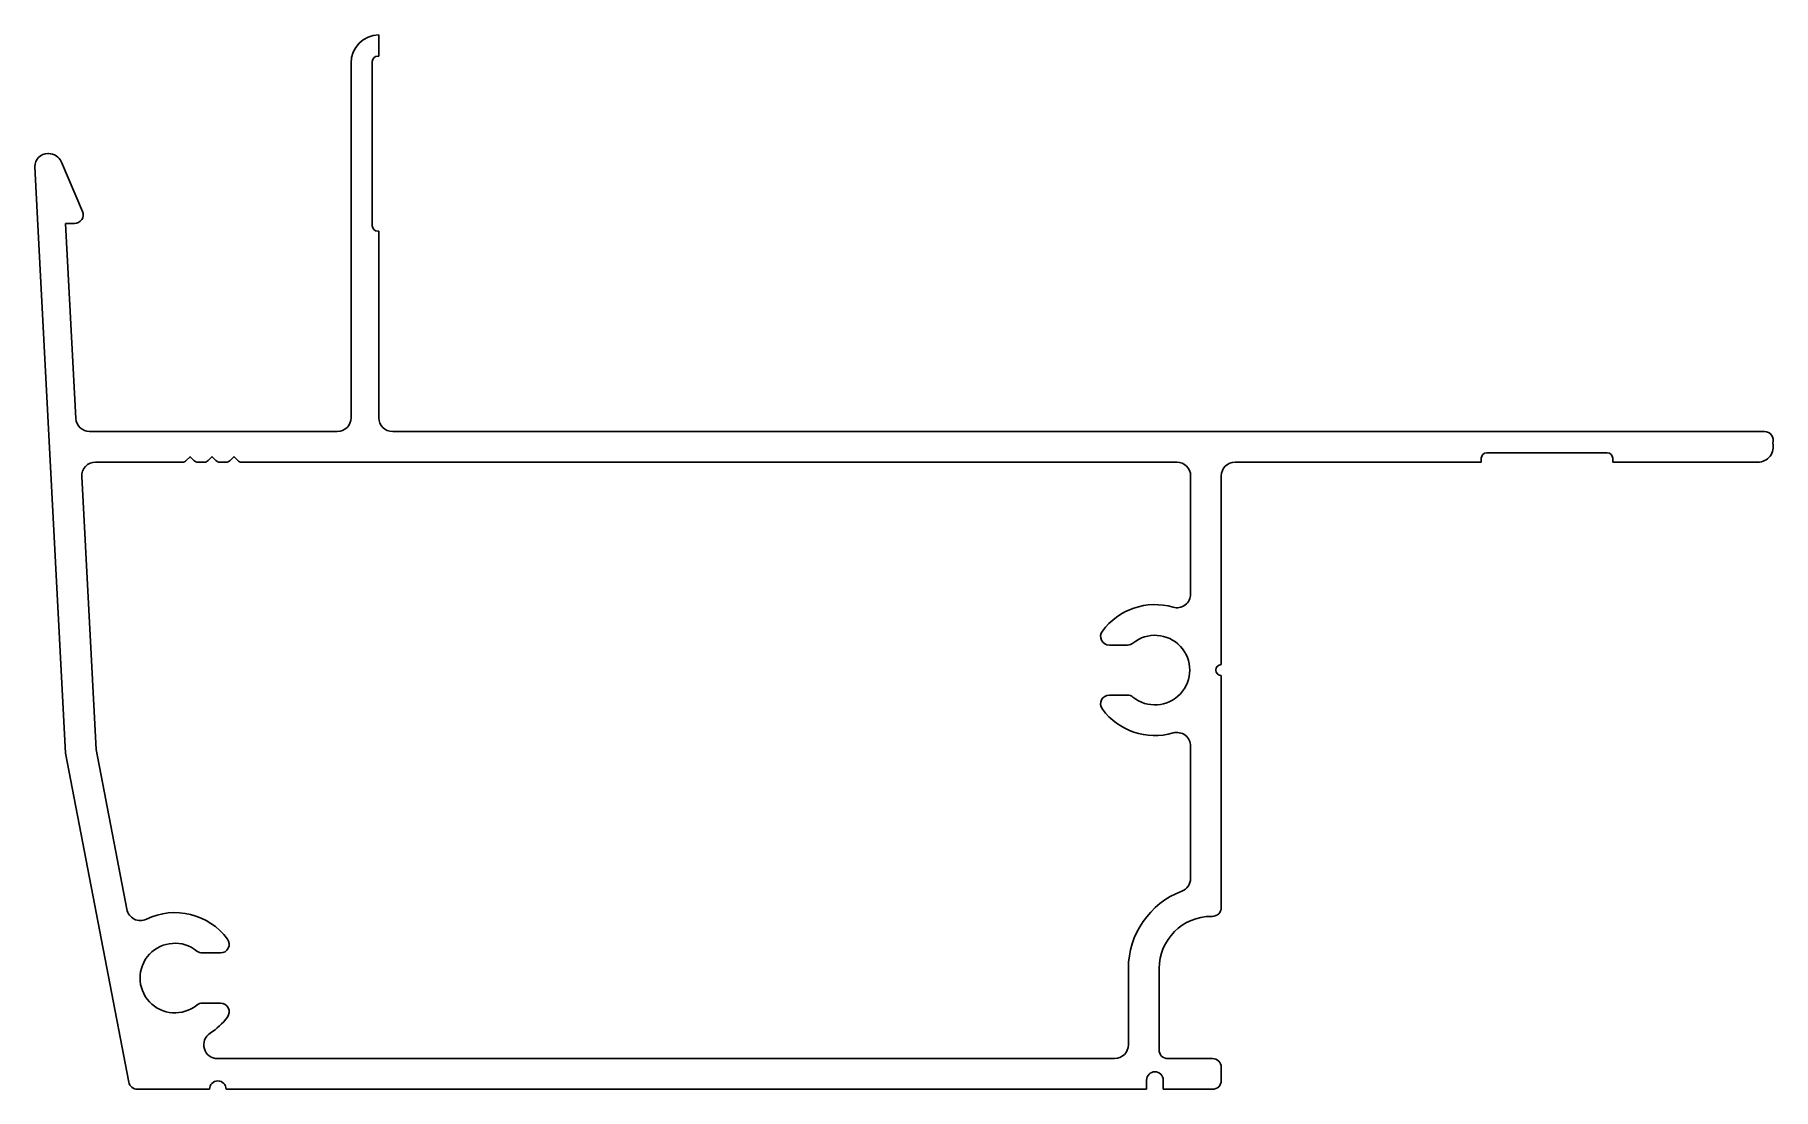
# Model space of a CAD drawing. Header units: inches. Extents: x -28.3 to 51, y -0.2 to 47.9.
import ezdxf

# ---------------------------------------------------------------- set-up
doc = ezdxf.new("R2010")
doc.units = ezdxf.units.IN
doc.header["$MEASUREMENT"] = 0
doc.layers.add('1', color=7, linetype='Continuous')

msp = doc.modelspace()

# ---------------------------------------------------------------- linework, layer by layer
at = {"color": 7}
for p, q in [((-21.24, 28.661), (-21.412, 28.49)), ((-21.058, 28.49), (-21.229, 28.661)), ((-20.241, 28.661), (-20.412, 28.49)), ((-20.058, 28.49), (-20.229, 28.661)), ((-19.241, 28.661), (-19.412, 28.49)), ((-19.058, 28.49), (-19.229, 28.661)), ((-21.588, 28.417), (-25.554, 28.417)), ((-20.588, 28.417), (-20.881, 28.417)), ((-19.588, 28.417), (-19.881, 28.417)), ((-19.881, 28.417), (-19.588, 28.417)), ((-19.588, 28.417), (-19.881, 28.417)), ((-19.881, 28.417), (-19.588, 28.417)), ((-19.588, 28.417), (-19.881, 28.417)), ((23.814, 28.417), (-18.881, 28.417)), ((-18.881, 28.417), (-18.881, 28.417)), ((-18.881, 28.417), (-18.881, 28.417)), ((-18.881, 28.417), (-18.881, 28.417)), ((-18.881, 28.417), (-18.881, 28.417)), ((24.444, 22.396), (24.444, 27.787)), ((-26.183, 27.754), (-25.53, 15.287)), ((21.559, 20.062), (20.735, 20.062)), ((20.735, 17.772), (21.559, 17.772)), ((-25.53, 15.287), (-24.125, 7.987)), ((24.444, 9.405), (24.444, 15.438)), ((-19.852, 5.992), (-20.676, 5.992)), ((21.604, 1.797), (21.604, 5.277)), ((-20.676, 3.702), (-19.852, 3.702)), ((-19.981, 1.167), (20.974, 1.167))]:
    msp.add_line(p, q, dxfattribs=at)
for centre, radius, start, end in [((-21.235, 28.656), 0.008, 45, 135), ((-20.235, 28.656), 0.008, 45, 135), ((-19.235, 28.656), 0.008, 45, 135), ((-25.554, 27.787), 0.63, 90, 183), ((-21.588, 28.667), 0.25, 270, 315), ((-20.881, 28.667), 0.25, 225, 270), ((-20.588, 28.667), 0.25, 270, 315), ((-19.881, 28.667), 0.25, 225, 270), ((-19.588, 28.667), 0.25, 270, 315), ((-18.881, 28.667), 0.25, 225, 270), ((23.814, 27.787), 0.63, 0, 90), ((23.814, 22.396), 0.63, 253.96389, 0), ((22.814, 18.917), 2.99, 73.96389, 143.37857), ((20.735, 20.462), 0.4, 143.37857, 270), ((21.559, 20.462), 0.4, 270, 309.06951), ((22.814, 18.917), 1.59, 230.93049, 129.06951), ((20.735, 17.372), 0.4, 90, 216.62143), ((21.559, 17.372), 0.4, 50.93049, 90), ((22.814, 18.917), 2.99, 216.62143, 286.03611), ((23.814, 15.438), 0.63, 0, 106.03611), ((25.394, 5.277), 3.79, 110.94466, 180), ((23.814, 9.405), 0.63, 290.94466, 0), ((-23.506, 8.106), 0.63, 190.8931, 295.80178), ((-21.931, 4.847), 2.99, 36.62143, 115.80178), ((-21.931, 4.847), 1.59, 50.93049, 309.06951), ((-19.852, 6.392), 0.4, 270, 36.62143), ((-20.676, 6.392), 0.4, 230.93049, 270), ((-20.676, 3.302), 0.4, 90, 129.06951), ((-19.852, 3.302), 0.4, 323.37857, 90), ((-21.931, 4.847), 2.99, 302.59053, 323.37857), ((-19.981, 1.797), 0.63, 122.59053, 270), ((20.974, 1.797), 0.63, 270, 0)]:
    msp.add_arc(centre, radius, start, end, dxfattribs=at)
at = {"layer": '1', "color": 7}
for p, q in [((-12.616, 46.967), (-12.616, 47.943)), ((-12.667, 46.967), (-12.616, 46.967)), ((-13.887, 46.643), (-13.887, 30.447)), ((-12.917, 39.217), (-12.917, 46.717)), ((-27.701, 42.517), (-27.727, 42.517)), ((-26.15, 39.874), (-27.112, 42.128)), ((-28.327, 41.917), (-28.327, 41.906)), ((-28.327, 41.906), (-28.188, 39.251)), ((-28.188, 39.251), (-26.923, 15.117)), ((-26.453, 30.414), (-26.92, 39.317)), ((-26.92, 39.317), (-26.517, 39.317)), ((-12.616, 38.967), (-12.667, 38.967)), ((-12.616, 30.447), (-12.616, 38.967)), ((-14.517, 29.817), (-25.824, 29.817)), ((50.644, 29.817), (-11.986, 29.817)), ((37.714, 28.417), (37.714, 28.597)), ((37.964, 28.847), (43.464, 28.847)), ((43.714, 28.597), (43.714, 28.417)), ((25.844, 19.167), (25.844, 27.787)), ((26.474, 28.417), (37.714, 28.417)), ((43.714, 28.417), (50.344, 28.417)), ((25.844, 8.067), (25.844, 18.667)), ((-26.923, 15.117), (-24.031, 0.091)), ((25.394, 7.667), (25.444, 7.667)), ((23.004, 1.567), (23.004, 5.277)), ((25.444, 1.167), (23.404, 1.167)), ((22.434, -0.233), (22.434, 0.187)), ((23.194, 0.187), (23.194, -0.233)), ((25.844, 0.167), (25.844, 0.767)), ((-23.638, -0.233), (-20.349, -0.233)), ((-19.589, -0.233), (22.434, -0.233)), ((23.194, -0.233), (25.444, -0.233))]:
    msp.add_line(p, q, dxfattribs=at)
for centre, radius, start, end in [((-12.587, 46.643), 1.3, 91.27517, 180), ((-12.667, 46.717), 0.25, 90, 180), ((-27.727, 41.917), 0.6, 90, 180), ((-27.701, 41.877), 0.64, 23.12, 90), ((-26.517, 39.717), 0.4, 270, 23.12), ((-12.667, 39.217), 0.25, 180, 270), ((-25.824, 30.447), 0.63, 183, 270), ((-14.517, 30.447), 0.63, 270, 0), ((-11.986, 30.447), 0.63, 180, 270), ((50.644, 29.417), 0.4, 341.22784, 90), ((37.964, 28.597), 0.25, 90, 180), ((43.464, 28.597), 0.25, 0, 90), ((50.344, 29.117), 0.7, 270, 14.16307), ((26.474, 27.787), 0.63, 90, 180), ((25.844, 18.917), 0.25, 90, 270), ((25.444, 8.067), 0.4, 270, 0), ((25.394, 5.277), 2.39, 90, 180), ((23.404, 1.567), 0.4, 180, 270), ((25.444, 0.767), 0.4, 360, 90), ((-23.638, 0.167), 0.4, 190.8931, 270), ((-19.969, -0.233), 0.38, 0, 180), ((22.814, 0.187), 0.38, 0, 180), ((25.444, 0.167), 0.4, 270, 0)]:
    msp.add_arc(centre, radius, start, end, dxfattribs=at)

doc.saveas('drawing.dxf')
